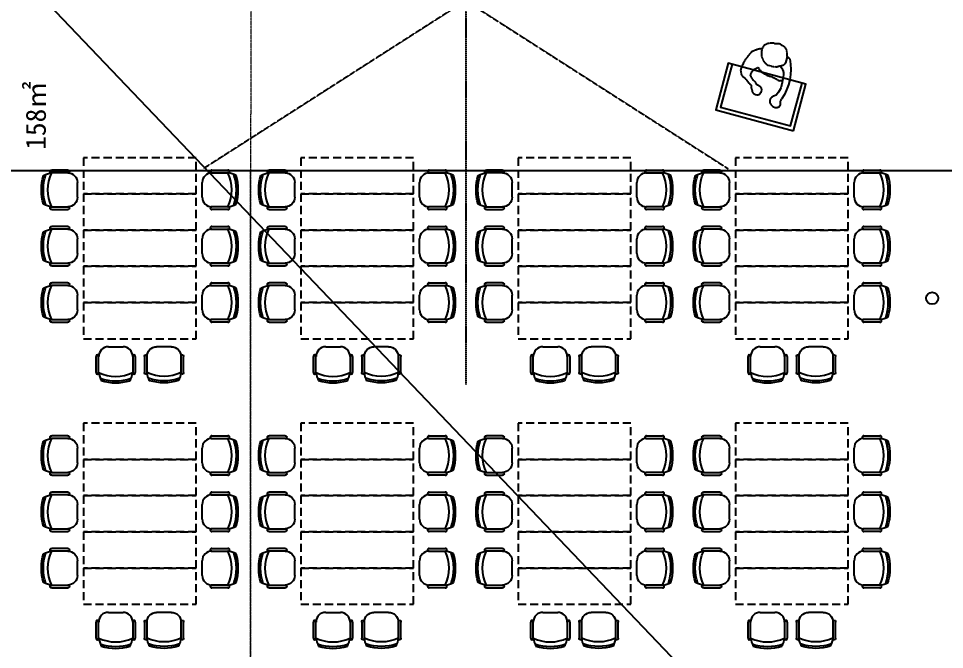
# Model space of a CAD drawing. Header units: millimetres. Extents: x 285006 to 3037698, y -2820855 to 192241.
# Drawn here: x 849823 to 861327, y -2786119 to -2778279 of the extents above; entities that cross this region are included whole.
import ezdxf
from ezdxf.enums import TextEntityAlignment as Align
from ezdxf.xclip import XClip

# ---------------------------------------------------------------- set-up
doc = ezdxf.new("R2010")
doc.units = ezdxf.units.MM
doc.header["$XCLIPFRAME"] = 2
doc.header["$PDMODE"] = 35
doc.header["$PDSIZE"] = -0.1
for name, pattern in [('1#B-6F$0$DOTE', [2.42, 2, -0.2, 0.02, -0.2]), ('1#C-6F$0$ACAD_ISO04W100', [30, 24, -3, 0, -3]), ('1#C-6F$0$DOTE', [2.42, 2, -0.2, 0.02, -0.2]), ('DASH', [0.35, 0.25, -0.1]), ('DASHED', [0.75, 0.5, -0.25])]:
    doc.linetypes.add(name, pattern=pattern)
for name, color, linetype, lineweight in [('1#B-6F$0$A-ANNO-GRID', 10, '1#B-6F$0$DOTE', 18), ('1#C-6F$0$A-ANNO-GRID', 10, '1#C-6F$0$DOTE', 18), ('DIM-1B-6F$0$A-ANNO-DIMS', 73, 'Continuous', 18)]:
    doc.layers.add(name, color=color, linetype=linetype, lineweight=lineweight)
for name, color, linetype in [('1#C-6F$0$0YG', 120, '1#C-6F$0$ACAD_ISO04W100'), ('___', 4, 'Continuous'), ('__附着_A10-J_KJ_2_B_28F_SEN22M3I_设计区$0$A_WALL_BRIK(砌块墙)', 190, 'Continuous'), ('FF-FURN', 51, 'Continuous'), ('FF-TEXT', 50, 'Continuous'), ('FF-活动家具', 51, 'Continuous')]:
    doc.layers.add(name, color=color, linetype=linetype)
doc.styles.add('1#C-6F$0$GPSHT', font='', dxfattribs={"width": 0.8})
doc.styles.add('CCD_DIM', font='archs.shx', dxfattribs={"width": 0.7})
doc.styles.add('DIA', font='')
doc.styles.add('DIM-1B-6F$0$HYGB2014', font='hygbsz.shx', dxfattribs={"width": 0.7, "bigfont": 'hygbhz.shx'})
doc.styles.get('1#C-6F$0$GPSHT').set_extended_font_data('SimSun')
doc.styles.get('DIA').set_extended_font_data('SimSun')
doc.linetypes.add('1#C-6F$0$HY_LINE', pattern='A,1,-0.08,["HY",1#C-6F$0$GPSHT,S=0.1,R=0,X=-0.05,Y=-0.05],-0.15', length=1.23)
doc.dimstyles.new('DIM-1B-6F$0$DIMN', dxfattribs={"dimtxt": 300, "dimasz": 100, "dimexe": 250, "dimexo": 300, "dimgap": 0, "dimtad": 0, "dimdec": 0, "dimzin": 0, "dimdsep": 46, "dimtxsty": 'DIM-1B-6F$0$HYGB2014', "dimblk": 'DIM-1B-6F$0$_archtick', "dimcen": 0.09, "dimdle": 150, "dimclrt": 7, "dimazin": 0, "dimtfac": 1, "dimtdec": 0, "dimtix": 1, "dimtmove": 2, "dimatfit": 3, "dimfxl": 1, "dimtvp": 1, "dimtolj": 1, "dimtzin": 0, "dimarcsym": 0})

# ---------------------------------------------------------------- blocks, each defined once
blk = doc.blocks.new('A$C64783269')
at = {"layer": 'FF-活动家具'}
for p, q in [((1, 151), (1, 400)), ((41, 151), (41, 400)), ((570, 399), (570, 150)), ((610, 399), (610, 150)), ((419, 0), (191, 0))]:
    blk.add_line(p, q, dxfattribs=at)
for centre, radius, start, end in [((461, 332), 426, 152.8506, 170.8394), ((305, -144), 604, 64.0229, 115.9163), ((305, -200), 730, 70.8382, 109.1021), ((305, -192), 752, 72.7146, 107.2107), ((149, 332), 426, 9.0894, 27.0688), ((21, 405), 20.8, 344.5058, 195.4229), ((590, 405), 20.8, 344.5058, 195.4229), ((21, 145), 20.8, 164.5058, 15.4229), ((191, 150), 150, 179.9644, 269.9644), ((419, 150), 150, 269.9644, 359.9644), ((590, 145), 20.8, 164.5058, 15.4229)]:
    blk.add_arc(centre, radius, start, end, dxfattribs=at)
blk = doc.blocks.new('DFGDFGHDTH')
at = {"layer": 'FF-FURN', "linetype": 'DASHED', "ltscale": 200}
for points in [[(3283808, 4592442), (3283808, 4591042), (3284258, 4591042), (3284258, 4592442)], [(3284258, 4592442), (3284258, 4591042), (3284708, 4591042), (3284708, 4592442)], [(3284708, 4592442), (3284708, 4591042), (3285158, 4591042), (3285158, 4592442)], [(3285158, 4592442), (3285158, 4591042), (3285608, 4591042), (3285608, 4592442)], [(3285608, 4592442), (3285608, 4591042), (3286058, 4591042), (3286058, 4592442)]]:
    blk.add_lwpolyline(points, close=True, dxfattribs=at)
at = {"layer": 'FF-FURN', "linetype": 'DASHED', "ltscale": 200, "xscale": 0.8, "yscale": 0.8, "zscale": 0.8}
for p in [(3283964, 4592517), (3284664, 4592517), (3285364, 4592517)]:
    blk.add_blockref('A$C64783269', p, dxfattribs=at)
at = {"layer": 'FF-FURN', "linetype": 'DASHED', "ltscale": 200}
for p, xscale, yscale, zscale, rotation in [((3286158, 4591798), -0.8, 0.8, 0.8, 269.9999999999999), ((3286158, 4591686), 0.8000000000000002, 0.8000000000000002, 0.8000000000000002, 270.0000006730583), ((3283964, 4590967), -0.8, 0.8, 0.8, 180), ((3284664, 4590967), -0.8, 0.8, 0.8, 180), ((3285364, 4590967), -0.8, 0.8, 0.8, 180)]:
    blk.add_blockref('A$C64783269', p, dxfattribs=dict(at, xscale=xscale, yscale=yscale, zscale=zscale, rotation=rotation))
blk = doc.blocks.new('A$C1C14294A')
at = {"layer": 'FF-活动家具', "color": 8}
for p, q in [((227, 572), (238, 576)), ((238, 576), (241, 579)), ((241, 579), (246, 581)), ((246, 581), (251, 581)), ((251, 581), (262, 586)), ((262, 586), (267, 585)), ((267, 585), (273, 588)), ((273, 588), (278, 590)), ((278, 590), (284, 592)), ((284, 592), (289, 595)), ((289, 595), (292, 594)), ((292, 594), (300, 597)), ((300, 597), (305, 602)), ((305, 602), (310, 604)), ((310, 604), (316, 604)), ((316, 604), (318, 606)), ((318, 606), (326, 608)), ((326, 608), (332, 611)), ((332, 611), (337, 610)), ((337, 610), (340, 613)), ((340, 613), (348, 613)), ((348, 613), (353, 615)), ((353, 615), (364, 614)), ((364, 614), (366, 617)), ((366, 617), (390, 616)), ((390, 616), (393, 618)), ((393, 618), (429, 616)), ((429, 616), (430, 619)), ((430, 619), (435, 621)), ((435, 621), (474, 619)), ((474, 619), (474, 616)), ((474, 616), (477, 616)), ((477, 616), (477, 614)), ((477, 614), (479, 613)), ((479, 613), (482, 611)), ((482, 611), (484, 611)), ((484, 611), (487, 608)), ((487, 608), (489, 608)), ((489, 608), (492, 605)), ((492, 605), (500, 604)), ((500, 604), (502, 602)), ((502, 602), (505, 599)), ((505, 599), (510, 599)), ((510, 599), (510, 596)), ((510, 596), (512, 596)), ((512, 596), (518, 593)), ((518, 593), (520, 590)), ((520, 590), (522, 585)), ((522, 585), (525, 582)), ((525, 582), (525, 579)), ((525, 579), (527, 577)), ((527, 577), (530, 574)), ((132, 458), (135, 461)), ((135, 463), (138, 468)), ((135, 461), (135, 463)), ((138, 476), (141, 479)), ((138, 468), (138, 476)), ((141, 481), (144, 484)), ((141, 479), (141, 481)), ((144, 484), (146, 486)), ((146, 486), (147, 489)), ((147, 489), (149, 494)), ((149, 494), (152, 497)), ((152, 497), (155, 499)), ((155, 502), (158, 502)), ((155, 499), (155, 502)), ((158, 502), (158, 508)), ((158, 504), (161, 507)), ((158, 502), (158, 504)), ((161, 507), (164, 512)), ((164, 512), (166, 514)), ((166, 514), (169, 517)), ((169, 517), (172, 522)), ((172, 522), (175, 527)), ((175, 527), (178, 529)), ((178, 529), (181, 535)), ((181, 535), (183, 537)), ((183, 537), (186, 540)), ((186, 540), (189, 542)), ((189, 542), (192, 545)), ((192, 545), (194, 547)), ((194, 547), (195, 550)), ((195, 550), (197, 550)), ((197, 550), (200, 552)), ((200, 555), (208, 562)), ((200, 552), (200, 555)), ((208, 562), (211, 565)), ((211, 565), (214, 564)), ((214, 564), (216, 567)), ((216, 567), (219, 567)), ((219, 567), (222, 569)), ((222, 569), (224, 569)), ((224, 569), (227, 572)), ((405, 462), (400, 460)), ((411, 467), (405, 462)), ((416, 469), (411, 467)), ((419, 472), (416, 469)), ((424, 474), (419, 472)), ((427, 474), (424, 474)), ((430, 477), (427, 474)), ((435, 479), (430, 477)), ((440, 479), (435, 479)), ((443, 481), (440, 479)), ((454, 481), (443, 481)), ((456, 483), (454, 481)), ((488, 481), (456, 483)), ((488, 479), (488, 481)), ((490, 479), (488, 479)), ((493, 476), (490, 479)), ((496, 476), (493, 476)), ((495, 473), (496, 476)), ((498, 473), (495, 473)), ((503, 470), (498, 473)), ((508, 465), (503, 470)), ((508, 462), (508, 465)), ((510, 459), (508, 462)), ((530, 574), (532, 571)), ((532, 571), (532, 563)), ((532, 563), (534, 563)), ((534, 563), (534, 555)), ((534, 555), (537, 555)), ((537, 555), (536, 550)), ((536, 550), (539, 547)), ((539, 547), (539, 546)), ((539, 546), (541, 543)), ((541, 543), (543, 541)), ((543, 541), (543, 539)), ((543, 539), (545, 535)), ((545, 535), (548, 531)), ((548, 531), (548, 528)), ((548, 528), (551, 525)), ((551, 525), (553, 523)), ((553, 523), (553, 520)), ((553, 520), (556, 517)), ((556, 517), (558, 512)), ((558, 512), (558, 510)), ((558, 510), (560, 506)), ((560, 506), (563, 504)), ((563, 504), (565, 502)), ((565, 502), (565, 500)), ((565, 500), (567, 500)), ((567, 500), (567, 498)), ((567, 498), (569, 498)), ((569, 498), (569, 496)), ((569, 496), (571, 496)), ((571, 496), (570, 494)), ((570, 494), (572, 492)), ((572, 492), (574, 490)), ((574, 490), (574, 489)), ((574, 489), (576, 489)), ((576, 489), (576, 487)), ((576, 487), (577, 487)), ((577, 487), (577, 485)), ((577, 485), (579, 483)), ((579, 483), (581, 481)), ((581, 481), (583, 479)), ((583, 479), (582, 475)), ((582, 475), (584, 473)), ((584, 473), (584, 471)), ((584, 471), (586, 469)), ((586, 469), (588, 467)), ((588, 467), (588, 465)), ((588, 465), (589, 463)), ((589, 463), (591, 461)), ((591, 461), (591, 458)), ((21, 348), (24, 353)), ((21, 343), (21, 348)), ((24, 359), (27, 361)), ((24, 353), (24, 359)), ((27, 369), (30, 372)), ((27, 361), (27, 369)), ((30, 372), (33, 377)), ((33, 377), (36, 382)), ((36, 387), (39, 390)), ((36, 382), (36, 387)), ((39, 392), (42, 395)), ((39, 390), (39, 392)), ((42, 397), (45, 400)), ((42, 395), (42, 397)), ((45, 400), (50, 410)), ((50, 410), (53, 412)), ((53, 412), (56, 418)), ((56, 418), (61, 420)), ((61, 420), (62, 423)), ((62, 423), (64, 425)), ((64, 425), (67, 425)), ((67, 427), (70, 427)), ((67, 425), (67, 427)), ((70, 427), (72, 430)), ((72, 430), (78, 435)), ((78, 435), (81, 440)), ((81, 440), (84, 440)), ((84, 442), (89, 442)), ((84, 440), (84, 442)), ((89, 445), (94, 444)), ((89, 442), (89, 445)), ((94, 444), (97, 447)), ((97, 447), (105, 447)), ((105, 447), (108, 449)), ((108, 449), (113, 449)), ((113, 449), (116, 451)), ((116, 451), (124, 451)), ((124, 451), (126, 453)), ((126, 453), (145, 452)), ((131, 450), (132, 458)), ((145, 452), (147, 450)), ((147, 450), (160, 449)), ((160, 449), (163, 446)), ((163, 446), (168, 446)), ((168, 446), (170, 443)), ((170, 443), (178, 443)), ((178, 443), (181, 440)), ((181, 440), (189, 439)), ((189, 439), (191, 437)), ((191, 437), (199, 436)), ((199, 436), (204, 433)), ((204, 433), (212, 433)), ((212, 433), (214, 430)), ((214, 430), (220, 427)), ((220, 427), (222, 427)), ((222, 427), (222, 425)), ((222, 425), (227, 424)), ((227, 424), (230, 421)), ((230, 421), (232, 419)), ((232, 419), (235, 416)), ((235, 416), (237, 416)), ((237, 416), (237, 413)), ((237, 413), (240, 413)), ((240, 413), (242, 410)), ((242, 410), (245, 408)), ((245, 408), (247, 405)), ((247, 405), (247, 402)), ((247, 402), (250, 402)), ((250, 402), (252, 399)), ((252, 399), (257, 396)), ((257, 396), (260, 396)), ((260, 396), (262, 393)), ((262, 393), (265, 391)), ((265, 391), (267, 385)), ((267, 385), (270, 382)), ((270, 382), (275, 380)), ((275, 380), (275, 374)), ((275, 374), (277, 372)), ((277, 372), (280, 369)), ((280, 369), (279, 366)), ((279, 366), (282, 363)), ((282, 363), (284, 358)), ((284, 358), (287, 355)), ((287, 355), (289, 353)), ((289, 353), (289, 350)), ((289, 350), (292, 347)), ((292, 347), (291, 345)), ((367, 433), (364, 430)), ((364, 430), (367, 425)), ((370, 432), (367, 433)), ((367, 425), (374, 416)), ((370, 435), (370, 432)), ((372, 435), (370, 435)), ((375, 437), (372, 435)), ((374, 416), (379, 408)), ((378, 440), (375, 437)), ((381, 442), (378, 440)), ((379, 408), (381, 405)), ((383, 442), (381, 442)), ((381, 405), (384, 405)), ((383, 445), (383, 442)), ((386, 445), (383, 445)), ((384, 405), (384, 403)), ((384, 403), (386, 397)), ((392, 452), (386, 447)), ((386, 447), (386, 445)), ((386, 397), (391, 389)), ((391, 389), (396, 384)), ((395, 457), (392, 452)), ((397, 460), (395, 457)), ((396, 384), (398, 376)), ((400, 460), (397, 460)), ((398, 376), (398, 373)), ((398, 373), (400, 368)), ((400, 368), (405, 365)), ((405, 365), (405, 360)), ((405, 360), (408, 357)), ((408, 357), (407, 351)), ((407, 351), (410, 343)), ((513, 459), (510, 459)), ((513, 456), (513, 459)), ((516, 456), (513, 456)), ((518, 453), (516, 456)), ((520, 448), (518, 453)), ((523, 445), (520, 448)), ((523, 443), (523, 445)), ((525, 443), (523, 443)), ((528, 437), (525, 443)), ((530, 434), (528, 437)), ((530, 432), (530, 434)), ((535, 426), (530, 432)), ((537, 424), (535, 426)), ((537, 421), (537, 424)), ((540, 416), (537, 421)), ((540, 413), (540, 416)), ((540, 412), (540, 413)), ((540, 412), (545, 404)), ((545, 402), (545, 404)), ((547, 402), (545, 402)), ((547, 398), (547, 402)), ((549, 398), (547, 398)), ((548, 396), (549, 398)), ((550, 396), (548, 396)), ((552, 394), (550, 396)), ((554, 392), (552, 394)), ((556, 392), (554, 392)), ((556, 390), (556, 392)), ((557, 390), (556, 390)), ((559, 388), (557, 390)), ((559, 388), (564, 383)), ((564, 380), (564, 383)), ((567, 380), (564, 380)), ((569, 377), (567, 380)), ((573, 375), (569, 377)), ((573, 373), (573, 375)), ((575, 373), (573, 373)), ((575, 369), (575, 373)), ((577, 367), (575, 369)), ((576, 361), (577, 367)), ((578, 361), (576, 361)), ((578, 348), (578, 361)), ((579, 346), (578, 348)), ((579, 341), (579, 346)), ((591, 458), (593, 456)), ((593, 456), (592, 452)), ((592, 452), (594, 450)), ((594, 450), (596, 448)), ((596, 448), (596, 446)), ((596, 446), (598, 446)), ((598, 446), (598, 444)), ((598, 444), (599, 442)), ((599, 442), (601, 440)), ((601, 440), (601, 439)), ((601, 439), (603, 437)), ((603, 437), (606, 434)), ((606, 434), (608, 433)), ((608, 433), (610, 432)), ((610, 432), (614, 430)), ((614, 430), (619, 430)), ((619, 430), (621, 428)), ((621, 428), (627, 428)), ((627, 428), (628, 426)), ((628, 426), (632, 426)), ((632, 426), (634, 424)), ((634, 424), (636, 424)), ((636, 424), (638, 422)), ((638, 422), (639, 420)), ((639, 420), (641, 420)), ((641, 420), (643, 418)), ((643, 418), (645, 417)), ((645, 417), (647, 416)), ((647, 416), (648, 415)), ((648, 415), (650, 413)), ((650, 413), (652, 411)), ((652, 411), (654, 411)), ((654, 411), (656, 409)), ((656, 409), (657, 409)), ((657, 409), (657, 407)), ((657, 407), (659, 407)), ((659, 407), (661, 405)), ((661, 405), (663, 405)), ((663, 405), (665, 403)), ((665, 403), (666, 403)), ((666, 403), (666, 401)), ((666, 401), (670, 401)), ((670, 401), (672, 399)), ((672, 399), (674, 399)), ((674, 399), (674, 397)), ((674, 397), (677, 397)), ((677, 397), (679, 395)), ((679, 395), (681, 393)), ((681, 393), (681, 391)), ((681, 391), (683, 391)), ((683, 391), (682, 387)), ((682, 387), (684, 385)), ((684, 385), (686, 383)), ((686, 383), (686, 382)), ((686, 382), (688, 380)), ((688, 380), (688, 378)), ((688, 378), (689, 378)), ((689, 378), (691, 376)), ((691, 376), (691, 372)), ((691, 372), (693, 372)), ((693, 372), (693, 366)), ((693, 366), (694, 364)), ((694, 364), (694, 355)), ((694, 355), (695, 351)), ((695, 351), (694, 331)), ((1, 272), (0, 257)), ((0, 257), (2, 255)), ((3, 273), (1, 272)), ((2, 255), (2, 251)), ((2, 251), (3, 250)), ((5, 286), (3, 284)), ((3, 284), (3, 273)), ((3, 250), (3, 248)), ((3, 248), (5, 246)), ((7, 293), (5, 291)), ((5, 291), (5, 286)), ((5, 246), (5, 242)), ((5, 242), (6, 240)), ((6, 240), (6, 237)), ((6, 237), (8, 235)), ((8, 299), (7, 293)), ((10, 300), (8, 299)), ((8, 235), (8, 229)), ((12, 308), (10, 306)), ((10, 306), (10, 300)), ((14, 313), (12, 311)), ((12, 311), (12, 308)), ((16, 318), (14, 317)), ((14, 317), (14, 313)), ((18, 324), (16, 322)), ((16, 322), (16, 318)), ((17, 328), (18, 341)), ((17, 328), (18, 324)), ((18, 341), (21, 343)), ((291, 236), (290, 229)), ((291, 345), (294, 339)), ((293, 238), (291, 236)), ((295, 245), (293, 243)), ((293, 243), (293, 238)), ((294, 339), (294, 336)), ((294, 336), (296, 334)), ((297, 254), (295, 252)), ((295, 252), (295, 245)), ((296, 334), (296, 331)), ((296, 331), (298, 326)), ((299, 317), (297, 278)), ((297, 278), (298, 274)), ((298, 274), (297, 254)), ((298, 326), (298, 318)), ((298, 318), (299, 317)), ((410, 343), (412, 333)), ((412, 333), (414, 325)), ((414, 325), (416, 322)), ((416, 322), (416, 312)), ((416, 312), (418, 306)), ((418, 306), (418, 301)), ((418, 301), (420, 290)), ((420, 290), (422, 282)), ((422, 282), (421, 264)), ((421, 264), (423, 256)), ((423, 256), (422, 222)), ((581, 339), (579, 341)), ((581, 333), (581, 339)), ((582, 331), (581, 333)), ((582, 327), (582, 331)), ((584, 325), (582, 327)), ((584, 323), (584, 325)), ((586, 321), (584, 323)), ((585, 318), (586, 321)), ((587, 316), (585, 318)), ((589, 314), (587, 316)), ((589, 312), (589, 314)), ((591, 312), (589, 312)), ((591, 310), (591, 312)), ((592, 308), (591, 310)), ((592, 306), (592, 308)), ((594, 304), (592, 306)), ((596, 304), (594, 304)), ((598, 302), (596, 304)), ((599, 302), (598, 302)), ((601, 300), (599, 302)), ((603, 300), (601, 300)), ((605, 298), (603, 300)), ((607, 296), (605, 298)), ((608, 296), (607, 296)), ((610, 294), (608, 296)), ((612, 292), (610, 294)), ((623, 291), (612, 292)), ((627, 293), (623, 291)), ((647, 292), (627, 293)), ((651, 294), (647, 292)), ((659, 293), (651, 294)), ((661, 295), (659, 293)), ((663, 295), (661, 295)), ((665, 297), (663, 295)), ((666, 297), (665, 297)), ((668, 298), (666, 297)), ((670, 300), (668, 298)), ((672, 300), (670, 300)), ((674, 302), (672, 300)), ((676, 304), (674, 302)), ((676, 305), (676, 304)), ((678, 305), (676, 305)), ((680, 307), (678, 305)), ((682, 311), (680, 309)), ((680, 309), (680, 307)), ((684, 313), (682, 311)), ((686, 316), (684, 314)), ((684, 314), (684, 313)), ((688, 318), (686, 316)), ((688, 320), (688, 318)), ((690, 320), (688, 320)), ((692, 323), (690, 322)), ((690, 322), (690, 320)), ((694, 331), (692, 329)), ((692, 329), (692, 323)), ((8, 229), (9, 227)), ((9, 227), (9, 222)), ((9, 222), (11, 220)), ((11, 220), (11, 216)), ((11, 216), (12, 214)), ((12, 214), (12, 209)), ((12, 209), (14, 207)), ((14, 207), (15, 205)), ((15, 205), (15, 201)), ((15, 201), (17, 199)), ((17, 199), (17, 198)), ((17, 198), (19, 196)), ((19, 196), (23, 185)), ((28, 180), (23, 185)), ((32, 171), (28, 180)), ((37, 166), (32, 171)), ((42, 160), (37, 166)), ((47, 157), (42, 160)), ((50, 155), (47, 157)), ((53, 155), (50, 155)), ((58, 152), (53, 155)), ((60, 149), (58, 152)), ((65, 146), (60, 149)), ((70, 146), (65, 146)), ((73, 143), (70, 146)), ((76, 143), (73, 143)), ((81, 140), (76, 143)), ((83, 140), (81, 140)), ((86, 137), (83, 140)), ((88, 137), (86, 137)), ((94, 134), (88, 137)), ((99, 134), (94, 134)), ((106, 131), (99, 134)), ((112, 128), (106, 131)), ((114, 125), (112, 128)), ((119, 125), (114, 125)), ((122, 122), (119, 125)), ((135, 121), (122, 122)), ((131, 117), (131, 121)), ((133, 115), (131, 117)), ((140, 118), (135, 121)), ((200, 115), (140, 118)), ((203, 118), (200, 115)), ((211, 117), (203, 118)), ((214, 120), (211, 117)), ((219, 122), (214, 120)), ((222, 125), (219, 122)), ((222, 127), (222, 125)), ((225, 127), (222, 127)), ((227, 129), (225, 127)), ((233, 132), (227, 129)), ((236, 134), (233, 132)), ((238, 139), (236, 137)), ((236, 137), (236, 134)), ((241, 145), (238, 139)), ((244, 147), (241, 145)), ((247, 150), (244, 147)), ((250, 155), (247, 150)), ((253, 160), (250, 155)), ((256, 165), (253, 160)), ((258, 170), (256, 167)), ((256, 167), (256, 165)), ((261, 175), (258, 170)), ((264, 180), (261, 175)), ((267, 183), (264, 180)), ((270, 188), (267, 185)), ((267, 185), (267, 183)), ((276, 195), (270, 190)), ((270, 190), (270, 188)), ((278, 198), (276, 195)), ((280, 202), (278, 201)), ((278, 201), (278, 198)), ((282, 204), (280, 202)), ((284, 205), (282, 204)), ((284, 211), (284, 205)), ((286, 211), (284, 211)), ((286, 218), (286, 211)), ((288, 218), (286, 218)), ((289, 227), (288, 218)), ((290, 229), (289, 227)), ((422, 222), (424, 216)), ((424, 216), (423, 195)), ((423, 195), (425, 187)), ((425, 187), (425, 180)), ((425, 180), (427, 177)), ((427, 177), (426, 166)), ((426, 166), (429, 161)), ((429, 161), (431, 155)), ((431, 155), (431, 150)), ((431, 150), (433, 145)), ((433, 145), (435, 137)), ((437, 118), (434, 116)), ((434, 116), (434, 113)), ((435, 137), (438, 129)), ((438, 129), (437, 118)), ((132, 104), (133, 115)), ((134, 102), (132, 104)), ((134, 96), (134, 102)), ((136, 95), (134, 96)), ((135, 91), (136, 95)), ((137, 91), (135, 91)), ((137, 85), (137, 91)), ((139, 83), (137, 85)), ((434, 113), (422, 86))]:
    blk.add_line(p, q, dxfattribs=at)
blk.add_lwpolyline([(140, 120, -0.214441), (104, 132)], format="xyb", dxfattribs=at)
for points in [[(260, 173), (270, 157), (281, 142), (292, 129), (305, 118), (315, 111), (327, 106), (339, 101), (351, 98), (377, 93), (404, 89), (467, 79), (498, 76), (514, 76), (529, 77), (553, 81), (576, 87), (623, 103)], [(623, 103), (636, 120), (643, 129), (651, 136), (660, 144), (665, 147), (669, 150), (674, 152), (680, 155), (685, 156), (690, 157), (696, 158), (702, 158), (707, 158), (713, 157), (718, 155), (724, 153), (729, 151), (733, 148), (737, 145), (741, 142), (747, 135), (752, 127), (757, 119), (762, 109), (766, 99), (768, 89), (769, 84), (770, 79), (770, 74), (770, 69), (770, 64), (769, 59), (768, 54), (766, 50), (764, 45), (762, 41), (757, 35), (752, 29), (746, 24), (740, 20), (733, 17), (727, 15), (720, 14), (716, 14), (713, 14), (709, 15), (705, 16), (698, 19), (691, 22), (683, 25), (679, 26), (674, 27), (669, 27), (664, 27), (659, 26), (654, 26), (645, 23)], [(395, 91), (392, 90)]]:
    blk.add_lwpolyline(points, dxfattribs=at)
blk.add_arc((467, 680), 681, 241.2239, 285.1854, dxfattribs=at)
blk = doc.blocks.new('DSGFDGDFGDG')
at = {"layer": 'FF-活动家具', "elevation": 0}
blk.add_lwpolyline([(3272360, 4574370), (3271760, 4574370), (3271760, 4575370), (3272360, 4575370)], close=True, dxfattribs=at)
blk.add_lwpolyline([(3271760, 4575320), (3272310, 4575320), (3272310, 4574420), (3271760, 4574420)], dxfattribs=at)
at = {"layer": 'FF-活动家具', "color": 8, "rotation": 3.435837834233141}
blk.add_blockref('A$C1C14294A', (3271375, 4574552, 0), dxfattribs=at)
blk = doc.blocks.new('DFHFTHRTHRT')
at = {"layer": 'FF-TEXT', "color": 50, "style": 'DIA'}
blk.add_text('158㎡', height=250, rotation=89.9152, dxfattribs=at).set_placement((905422, -349890), align=Align.MIDDLE_CENTER)
blk = doc.blocks.new('DIM-1B-6F$0$_archtick')
at = {"const_width": 0.4}
blk.add_lwpolyline([(-0.7, -0.7), (0.7, 0.7)], dxfattribs=at)
blk = doc.blocks.new('CCD_Dimension_Tick')
at = {"color": 0, "linetype": 'ByBlock'}
for p, q in [((-1.09, 0), (0, 0)), ((0, 0), (1.09, 0))]:
    blk.add_line(p, q, dxfattribs=at)
at = {"color": 0, "linetype": 'Continuous', "const_width": 0.608}
blk.add_lwpolyline([(-0.61, -0.61), (0.61, 0.61)], dxfattribs=at)
blk = doc.blocks.new('*D1549')
at = {"layer": '___', "color": 44, "lineweight": -2, "transparency": 16777216}
for p, q in [((858779, -1074647), (858779, -1074959)), ((859506, -1074647), (859506, -1074959)), ((858879, -1074809), (859406, -1074809))]:
    blk.add_line(p, q, dxfattribs=at)
at = {"layer": 'Defpoints', "color": 0, "transparency": 16777216}
for p in [(858779, -1074497, 0), (859506, -1074497, 0), (859506, -1074809), (1058083, -2814913), (1059208, -2814913), (1059208, -2816155)]:
    blk.add_point(p, dxfattribs=at)
at = {"layer": 'DIM-1B-6F$0$A-ANNO-DIMS', "color": 0, "lineweight": -2, "transparency": 16777216}
for p, q in [((1058083, -2815213), (1058083, -2816405)), ((1059208, -2815213), (1059208, -2816405)), ((1057933, -2816155), (1059358, -2816155))]:
    blk.add_line(p, q, dxfattribs=at)
at = {"layer": '___', "color": 44, "lineweight": -2, "transparency": 16777216, "xscale": 100, "yscale": 100, "zscale": 100}
for p, rotation in [((858779, -1074809), 180.0002028373054), ((859506, -1074809), 0.0002028373054437641)]:
    blk.add_blockref('CCD_Dimension_Tick', p, dxfattribs=dict(at, rotation=rotation))
at = {"layer": 'DIM-1B-6F$0$A-ANNO-DIMS', "color": 0, "lineweight": -2, "transparency": 16777216, "xscale": 100, "yscale": 100, "zscale": 100, "rotation": 180}
blk.add_blockref('DIM-1B-6F$0$_archtick', (1058083, -2816155), dxfattribs=at)
at = {"layer": 'DIM-1B-6F$0$A-ANNO-DIMS', "color": 0, "lineweight": -2, "transparency": 16777216, "xscale": 100, "yscale": 100, "zscale": 100}
blk.add_blockref('DIM-1B-6F$0$_archtick', (1059208, -2816155), dxfattribs=at)
at = {"layer": '___', "color": 50, "transparency": 16777216, "insert": (859142, -1074674), "char_height": 150, "attachment_point": 5, "rotation": 0.0002, "style": 'CCD_DIM'}
blk.add_mtext('\\A1;725', dxfattribs=at)
at = {"layer": 'DIM-1B-6F$0$A-ANNO-DIMS', "color": 7, "transparency": 16777216, "insert": (1058645, -2815855), "char_height": 300, "attachment_point": 5, "style": 'DIM-1B-6F$0$HYGB2014'}
blk.add_mtext('\\A1;1125', dxfattribs=at)
blk = doc.blocks.new('*D1550')
at = {"layer": '___', "color": 44, "lineweight": -2, "transparency": 16777216}
for p, q in [((854266, -1074647), (854266, -1075059)), ((856570, -1074647), (856570, -1075059)), ((856470, -1074909), (854366, -1074909))]:
    blk.add_line(p, q, dxfattribs=at)
at = {"layer": 'Defpoints', "color": 0, "transparency": 16777216}
for p in [(854266, -1074497, 0), (856570, -1074497, 0), (854266, -1074909), (1059208, -2814913), (1060333, -2814913), (1060333, -2816155)]:
    blk.add_point(p, dxfattribs=at)
at = {"layer": 'DIM-1B-6F$0$A-ANNO-DIMS', "color": 0, "lineweight": -2, "transparency": 16777216}
for p, q in [((1059208, -2815213), (1059208, -2816405)), ((1060333, -2815213), (1060333, -2816405)), ((1059058, -2816155), (1060483, -2816155))]:
    blk.add_line(p, q, dxfattribs=at)
at = {"layer": '___', "color": 44, "lineweight": -2, "transparency": 16777216, "xscale": 100, "yscale": 100, "zscale": 100, "rotation": 180}
blk.add_blockref('CCD_Dimension_Tick', (854266, -1074909), dxfattribs=at)
at = {"layer": '___', "color": 44, "lineweight": -2, "transparency": 16777216, "xscale": 100, "yscale": 100, "zscale": 100}
blk.add_blockref('CCD_Dimension_Tick', (856570, -1074909), dxfattribs=at)
at = {"layer": 'DIM-1B-6F$0$A-ANNO-DIMS', "color": 0, "lineweight": -2, "transparency": 16777216, "xscale": 100, "yscale": 100, "zscale": 100, "rotation": 180}
blk.add_blockref('DIM-1B-6F$0$_archtick', (1059208, -2816155), dxfattribs=at)
at = {"layer": 'DIM-1B-6F$0$A-ANNO-DIMS', "color": 0, "lineweight": -2, "transparency": 16777216, "xscale": 100, "yscale": 100, "zscale": 100}
blk.add_blockref('DIM-1B-6F$0$_archtick', (1060333, -2816155), dxfattribs=at)
at = {"layer": '___', "color": 50, "transparency": 16777216, "insert": (855418, -1074774), "char_height": 150, "attachment_point": 5, "style": 'CCD_DIM'}
blk.add_mtext('\\A1;2305', dxfattribs=at)
at = {"layer": 'DIM-1B-6F$0$A-ANNO-DIMS', "color": 7, "transparency": 16777216, "insert": (1059770, -2815855), "char_height": 300, "attachment_point": 5, "style": 'DIM-1B-6F$0$HYGB2014'}
blk.add_mtext('\\A1;1125', dxfattribs=at)
blk = doc.blocks.new('*D1551')
at = {"layer": '___', "color": 44, "lineweight": -2, "transparency": 16777216}
for p, q in [((855943, -1074647), (855943, -1074804)), ((856043, -1074654), (856470, -1074654)), ((856570, -1074647), (856570, -1074804))]:
    blk.add_line(p, q, dxfattribs=at)
at = {"layer": 'Defpoints', "color": 0, "transparency": 16777216}
for p in [(855943, -1074497, 0), (856570, -1074497, 0), (856570, -1074654), (1060333, -2814913), (1061458, -2814913), (1061458, -2816155)]:
    blk.add_point(p, dxfattribs=at)
at = {"layer": 'DIM-1B-6F$0$A-ANNO-DIMS', "color": 0, "lineweight": -2, "transparency": 16777216}
for p, q in [((1060333, -2815213), (1060333, -2816405)), ((1061458, -2815213), (1061458, -2816405)), ((1060183, -2816155), (1061608, -2816155))]:
    blk.add_line(p, q, dxfattribs=at)
at = {"layer": '___', "color": 44, "lineweight": -2, "transparency": 16777216, "xscale": 100, "yscale": 100, "zscale": 100, "rotation": 180}
blk.add_blockref('CCD_Dimension_Tick', (855943, -1074654), dxfattribs=at)
at = {"layer": '___', "color": 44, "lineweight": -2, "transparency": 16777216, "xscale": 100, "yscale": 100, "zscale": 100}
blk.add_blockref('CCD_Dimension_Tick', (856570, -1074654), dxfattribs=at)
at = {"layer": 'DIM-1B-6F$0$A-ANNO-DIMS', "color": 0, "lineweight": -2, "transparency": 16777216, "xscale": 100, "yscale": 100, "zscale": 100, "rotation": 180}
blk.add_blockref('DIM-1B-6F$0$_archtick', (1060333, -2816155), dxfattribs=at)
at = {"layer": 'DIM-1B-6F$0$A-ANNO-DIMS', "color": 0, "lineweight": -2, "transparency": 16777216, "xscale": 100, "yscale": 100, "zscale": 100}
blk.add_blockref('DIM-1B-6F$0$_archtick', (1061458, -2816155), dxfattribs=at)
at = {"layer": '___', "color": 50, "transparency": 16777216, "insert": (856257, -1074519), "char_height": 150, "attachment_point": 5, "style": 'CCD_DIM'}
blk.add_mtext('\\A1;625', dxfattribs=at)
at = {"layer": 'DIM-1B-6F$0$A-ANNO-DIMS', "color": 7, "transparency": 16777216, "insert": (1060895, -2815855), "char_height": 300, "attachment_point": 5, "style": 'DIM-1B-6F$0$HYGB2014'}
blk.add_mtext('\\A1;1125', dxfattribs=at)
blk = doc.blocks.new('1#B-6F$0$A$C465C26A5')
at = {"layer": '1#B-6F$0$A-ANNO-GRID', "ltscale": 1.5}
blk.add_line((-9000, -1700), (-9000, 56496.4), dxfattribs=at)
blk = doc.blocks.new('1#C-6F$0$A$C465C26A5')
at = {"layer": '1#C-6F$0$A-ANNO-GRID', "ltscale": 1.5}
blk.add_line((-9000, -1700), (-9000, 56496.4), dxfattribs=at)

msp = doc.modelspace()

# ---------------------------------------------------------------- linework, layer by layer
at = {"color": 8, "linetype": 'DASH'}
for q in [(852122, -2780144.3, 0), (855380.3, -2782824.9, 0), (858638.7, -2780144.3, 0)]:
    msp.add_line((855380.3, -2778058, 0), q, dxfattribs=at)
at = {"layer": '1#C-6F$0$0YG', "color": 5, "linetype": '1#C-6F$0$HY_LINE', "ltscale": 3.5}
msp.add_circle((861174.8, -2781755.4, 0), 75, dxfattribs=at)
at = {"layer": '___'}
msp.add_lwpolyline([(861146, -2789572.6), (850116.2, -2778013), (848755.6, -2763389.7)], dxfattribs=at)

# ---------------------------------------------------------------- block references
at = {"ltscale": 1.5, "rotation": 359.9692125216086}
msp.add_blockref('1#C-6F$0$A$C465C26A5', (861706.1, -2789322.7, 0), dxfattribs=at)
at = {"ltscale": 1.5}
ref = msp.add_blockref('1#B-6F$0$A$C465C26A5', (861705.7, -2789322.3), dxfattribs=at)
XClip(ref).set_block_clipping_path([(-17399.9999999851, -1700), (10275, 9149.9998158999)])
at = {"layer": '___'}
msp.add_blockref('DFHFTHRTHRT', (-55384.5, -2429594.3), dxfattribs=at)
at = {"layer": '__附着_A10-J_KJ_2_B_28F_SEN22M3I_设计区$0$A_WALL_BRIK(砌块墙)', "xscale": -1, "rotation": 75.00000000000006}
msp.add_blockref('DSGFDGDFGDG', (6124902, -802750.4), dxfattribs=at)
at = {"layer": '__附着_A10-J_KJ_2_B_28F_SEN22M3I_设计区$0$A_WALL_BRIK(砌块墙)', "rotation": 270}
for p in [(-3740411.6, 503799.9, 0), (-3737711.6, 503799.9, 0), (-3735011.6, 503799.9, 0), (-3732311.6, 503799.9, 0), (-3740411.6, 500500.1, 0), (-3737711.6, 500500.1, 0), (-3735011.6, 500500.1, 0), (-3732311.6, 500500.1, 0)]:
    msp.add_blockref('DFGDFGHDTH', p, dxfattribs=at)

# ---------------------------------------------------------------- dimensions: what is measured, and where the dimension line sits
at = {"layer": 'DIM-1B-6F$0$A-ANNO-DIMS'}
for p1, p2, picture, middle in [((1059207.7, -2814913.1), (1060332.7, -2814913.1), '*D1550', (1059770.2, -2815854.7)), ((1060332.7, -2814913.1), (1061457.7, -2814913.1), '*D1551', (1060895.2, -2815854.7)), ((1058082.7, -2814913.1), (1059207.7, -2814913.1), '*D1549', (1058645.2, -2815854.7))]:
    dim = msp.add_aligned_dim(p1=p1, p2=p2, distance=-1241.6, dimstyle='DIM-1B-6F$0$DIMN', dxfattribs=at)
    dim.commit()
    dim.dimension.update_dxf_attribs({"geometry": picture, "text_midpoint": middle})

doc.saveas('drawing.dxf')
